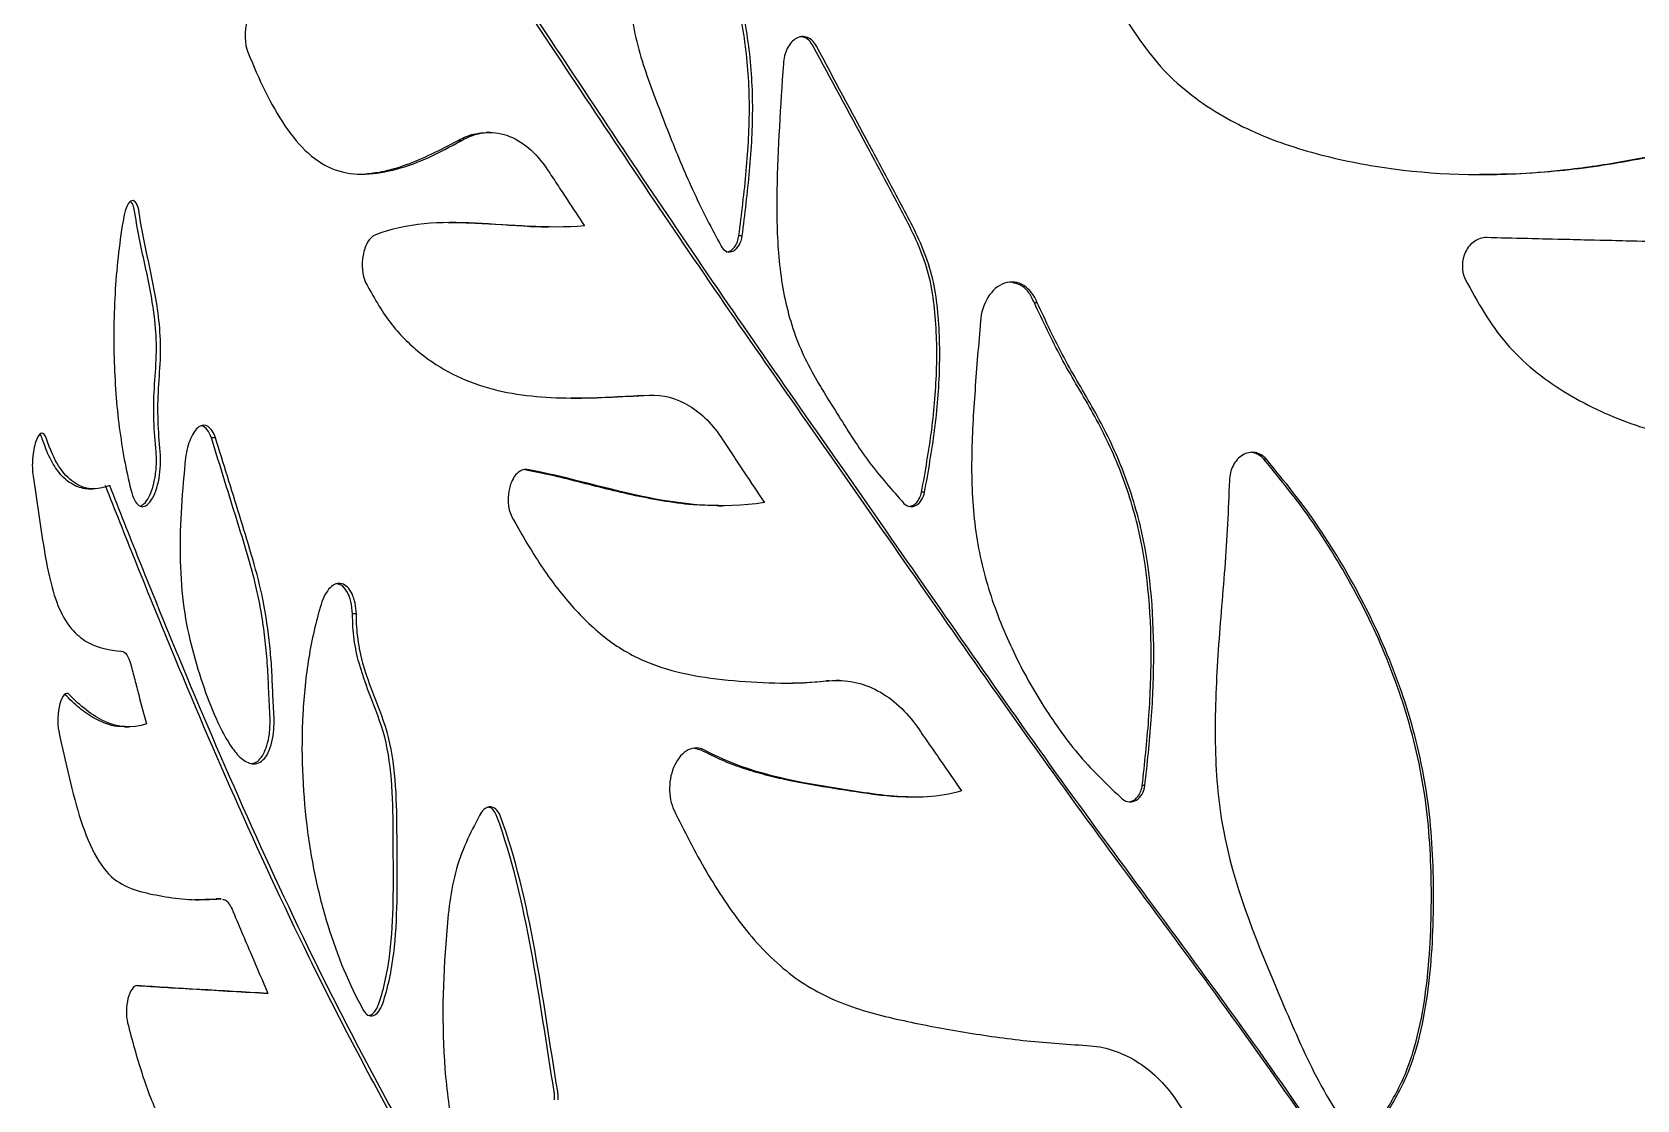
# Model space of a CAD drawing. Header units: millimetres. Extents: x -54 to 586, y 8 to 412.
# Drawn here: x 46.36 to 63.84, y 184.12 to 195.74 of the extents above; entities that cross this region are included whole.
import ezdxf

# ---------------------------------------------------------------- set-up
doc = ezdxf.new("R2010")
doc.units = ezdxf.units.MM
doc.layers.add('OUTLINE', color=7, linetype='Continuous', lineweight=25)

msp = doc.modelspace()

# ---------------------------------------------------------------- linework, layer by layer
at = {"layer": 'OUTLINE'}
for p, q in [((51.03285, 194.56183), (50.99205, 194.56183)), ((51.34706, 194.65128), (51.30636, 194.65128)), ((54.09339, 193.5266), (54.0574, 193.5266)), ((57.30655, 192.79682), (57.27557, 192.79682)), ((48.35713, 191.32843), (48.31248, 191.32843)), ((59.8034, 191.09456), (59.77635, 191.09456)), ((46.97243, 190.77215), (47.02008, 190.77215)), ((56.08037, 190.73523), (56.04763, 190.73523)), ((53.83796, 190.58759), (53.87558, 190.58759)), ((49.89243, 189.41065), (49.85031, 189.41065)), ((55.008, 188.68155), (55.11694, 188.68411)), ((55.04219, 188.68155), (55.008, 188.68155)), ((55.15157, 188.68614), (55.11691, 188.68614)), ((47.36666, 188.18066), (47.41385, 188.18066)), ((53.64541, 187.92818), (53.57628, 187.94682)), ((58.4792, 187.5416), (58.45033, 187.5416)), ((48.12342, 186.30197), (48.36435, 186.30748)), ((48.40846, 186.30748), (48.36435, 186.30748)), ((48.41706, 186.30788), (48.36578, 186.30788)), ((48.40846, 186.30748), (48.41658, 186.30632)), ((48.92769, 185.27932), (48.88445, 185.27932))]:
    msp.add_line(p, q, dxfattribs=at)
for points, knots in [([(77.40436, 183.92261), (77.39173, 183.93722), (77.0865, 184.29014), (76.46408, 184.95822), (75.53981, 185.9262), (74.53124, 186.93006), (73.44411, 187.97278), (72.2837, 189.05735), (71.12039, 190.12926), (69.96166, 191.19391), (68.81695, 192.25975), (67.68603, 193.32525), (66.56094, 194.38023), (65.44381, 195.42399), (64.33481, 196.45301), (63.24742, 197.45124), (62.18342, 198.41944), (61.14614, 199.36061), (60.12346, 200.28545), (59.11156, 201.19886), (58.11243, 202.0997), (57.12898, 202.98555), (56.16719, 203.85146), (55.54852, 204.40848), (55.2393, 204.68689)], [0, 0, 0, 0, 0.001778, 0.04294951, 0.08410389, 0.12521492, 0.17440964, 0.22363326, 0.27286984, 0.32209817, 0.37129722, 0.42050971, 0.4697558, 0.51900867, 0.56824613, 0.61745114, 0.66481605, 0.71220548, 0.75959224, 0.80695424, 0.85520189, 0.90348147, 0.95175734, 1, 1, 1, 1]), ([(79.90253, 180.84738), (79.67586, 181.15516), (79.44807, 181.4618), (78.98004, 182.06385), (78.74198, 182.36117), (78.01616, 183.24236), (77.51675, 183.81549), (76.49329, 184.9384), (75.96911, 185.48806), (74.90207, 186.56905), (74.35845, 187.10063), (72.71653, 188.66981), (71.60524, 189.68343), (69.41032, 191.70997), (68.33174, 192.7321), (66.20077, 194.74369), (65.14308, 195.72955), (63.56972, 197.17582), (63.04708, 197.65351), (62.01457, 198.59463), (61.50411, 199.05843), (59.99145, 200.43009), (59.00806, 201.3185), (57.09824, 203.04227), (56.17166, 203.8775), (55.27794, 204.68356)], [0, 0, 0, 0, 0.03125, 0.03125, 0.0625, 0.0625, 0.125, 0.125, 0.1875, 0.1875, 0.25, 0.25, 0.375, 0.375, 0.5, 0.5, 0.625, 0.625, 0.6875, 0.6875, 0.75, 0.75, 0.875, 0.875, 1, 1, 1, 1]), ([(63.1156, 179.604), (62.93911, 179.84609), (62.76397, 180.08848), (62.42209, 180.57882), (62.25468, 180.82622), (61.75715, 181.57011), (61.43322, 182.06964), (60.78516, 183.0621), (60.46073, 183.55442), (59.7986, 184.51738), (59.45983, 184.98702), (58.78019, 185.9143), (58.43908, 186.37144), (57.7669, 187.28393), (57.43647, 187.74039), (56.46392, 189.11087), (55.83532, 190.02098), (54.59376, 191.79317), (53.98636, 192.65944), (52.82055, 194.3761), (52.26135, 195.22254), (51.44592, 196.44442), (51.17855, 196.84361), (50.65715, 197.62924), (50.40368, 198.0173), (49.90958, 198.77808), (49.66733, 199.1462), (49.29621, 199.63338), (49.17251, 199.78541), (48.92157, 200.05179), (48.79245, 200.15905), (48.66666, 200.26446)], [0, 0, 0, 0, 0.03125, 0.03125, 0.0625, 0.0625, 0.125, 0.125, 0.1875, 0.1875, 0.25, 0.25, 0.3125, 0.3125, 0.375, 0.375, 0.5, 0.5, 0.625, 0.625, 0.75, 0.75, 0.8125, 0.8125, 0.875, 0.875, 0.9375, 0.9375, 0.96875, 0.96875, 1, 1, 1, 1]), ([(63.13702, 179.604), (62.96084, 179.84604), (62.78601, 180.08839), (62.44473, 180.57862), (62.27762, 180.82596), (61.78098, 181.56968), (61.45764, 182.06908), (60.81076, 183.06132), (60.48691, 183.55354), (59.82597, 184.51636), (59.48779, 184.98595), (58.80932, 185.91314), (58.46878, 186.37024), (57.79772, 187.28266), (57.46783, 187.73909), (56.4969, 189.10945), (55.86937, 190.01951), (54.62984, 191.7917), (54.0234, 192.65798), (52.85946, 194.37469), (52.30114, 195.2212), (51.48698, 196.44323), (51.22, 196.84249), (50.69937, 197.62826), (50.44628, 198.01638), (49.95292, 198.77733), (49.71102, 199.14559), (49.34041, 199.63298), (49.21686, 199.7851), (48.96621, 200.05166), (48.83723, 200.15899), (48.71158, 200.26446)], [0, 0, 0, 0, 0.03125, 0.03125, 0.0625, 0.0625, 0.125, 0.125, 0.1875, 0.1875, 0.25, 0.25, 0.3125, 0.3125, 0.375, 0.375, 0.5, 0.5, 0.625, 0.625, 0.75, 0.75, 0.8125, 0.8125, 0.875, 0.875, 0.9375, 0.9375, 0.96875, 0.96875, 1, 1, 1, 1]), ([(54.0574, 193.5266), (54.08689, 193.76231), (54.11636, 193.99803), (54.15939, 194.47141), (54.17277, 194.70886), (54.17064, 195.17654), (54.15443, 195.4075), (54.09114, 195.86349), (54.04746, 196.08889), (53.95798, 196.53599), (53.91154, 196.75857), (53.82266, 197.20548), (53.77888, 197.42922), (53.68711, 197.87392), (53.63861, 198.09448), (53.52975, 198.52775), (53.47008, 198.74085), (53.41092, 198.95399)], [0, 0, 0, 0, 0.125, 0.125, 0.25, 0.25, 0.375, 0.375, 0.5, 0.5, 0.625, 0.625, 0.75, 0.75, 0.875, 0.875, 1, 1, 1, 1]), ([(54.09339, 193.5266), (54.12285, 193.76229), (54.15229, 193.99799), (54.19529, 194.47132), (54.20867, 194.70875), (54.20658, 195.17638), (54.19042, 195.40733), (54.12729, 195.86329), (54.0837, 196.0887), (53.99439, 196.53581), (53.94804, 196.75839), (53.85932, 197.20532), (53.81562, 197.42906), (53.72403, 197.87379), (53.67561, 198.09437), (53.56696, 198.52768), (53.50739, 198.74082), (53.44832, 198.95399)], [0, 0, 0, 0, 0.125, 0.125, 0.25, 0.25, 0.375, 0.375, 0.5, 0.5, 0.625, 0.625, 0.75, 0.75, 0.875, 0.875, 1, 1, 1, 1]), ([(53.10015, 198.84188), (53.06625, 198.59657), (53.03216, 198.35129), (52.96141, 197.86131), (52.92577, 197.61589), (52.87118, 197.124), (52.8514, 196.87806), (52.84137, 196.38617), (52.85418, 196.13731), (52.91156, 195.78391), (52.9365, 195.66823), (52.99695, 195.44444), (53.03239, 195.33678), (53.10783, 195.1249), (53.14781, 195.02068), (53.22751, 194.81181), (53.26773, 194.70756), (53.39094, 194.39686), (53.47672, 194.19271), (53.66188, 193.79634), (53.76231, 193.60522), (53.86379, 193.41451)], [0, 0, 0, 0, 0.125, 0.125, 0.25, 0.25, 0.375, 0.375, 0.5, 0.5, 0.5625, 0.5625, 0.625, 0.625, 0.6875, 0.6875, 0.75, 0.75, 0.875, 0.875, 1, 1, 1, 1]), ([(48.84769, 196.03979), (48.81951, 196.04976), (48.78933, 196.03711), (48.73618, 195.97389), (48.71422, 195.9249), (48.6706, 195.75367), (48.67368, 195.61311), (48.70861, 195.5242)], [0, 0, 0, 0, 0.25, 0.25, 0.5, 0.5, 1, 1, 1, 1]), ([(58.27484, 195.87902), (58.35389, 195.76024), (58.43328, 195.64152), (58.60335, 195.41846), (58.69516, 195.31565), (58.99429, 195.03722), (59.22241, 194.88424), (59.69433, 194.636), (59.94225, 194.54091), (60.45553, 194.3873), (60.72051, 194.32869), (61.52044, 194.19815), (62.06729, 194.17446), (62.90761, 194.22481), (63.1917, 194.25491), (63.7594, 194.34058), (64.04323, 194.40012), (64.32877, 194.46083)], [0, 0, 0, 0, 0.0625, 0.0625, 0.125, 0.125, 0.25, 0.25, 0.375, 0.375, 0.5, 0.5, 0.75, 0.75, 0.875, 0.875, 1, 1, 1, 1]), ([(54.90277, 195.59134), (54.87836, 195.63679), (54.8442, 195.67053), (54.76564, 195.70172), (54.72178, 195.69803), (54.64335, 195.65394), (54.60876, 195.61378), (54.5602, 195.516), (54.54557, 195.45824), (54.54191, 195.39977)], [0, 0, 0, 0, 0.25, 0.25, 0.5, 0.5, 0.75, 0.75, 1, 1, 1, 1]), ([(54.86788, 195.59134), (54.85265, 195.61415), (54.82217, 195.65982), (54.76747, 195.69378), (54.73193, 195.69239), (54.71949, 195.69191)], [0, 0, 0, 0, 0.39350132, 0.78780103, 1, 1, 1, 1]), ([(56.04763, 190.73523), (56.08749, 190.96044), (56.12734, 191.18566), (56.18683, 191.63779), (56.20532, 191.86481), (56.216, 192.32107), (56.21056, 192.55284), (56.17009, 192.88807), (56.15098, 192.99785), (56.09595, 193.21151), (56.05884, 193.31514), (55.93412, 193.60861), (55.83398, 193.78818), (55.64118, 194.15285), (55.54449, 194.33434), (55.2532, 194.87551), (55.05873, 195.23305), (54.86788, 195.59134)], [0, 0, 0, 0, 0.125, 0.125, 0.25, 0.25, 0.375, 0.375, 0.4375, 0.4375, 0.5, 0.5, 0.625, 0.625, 0.75, 0.75, 1, 1, 1, 1]), ([(56.08037, 190.73523), (56.12017, 190.96039), (56.15996, 191.18554), (56.21939, 191.63756), (56.23787, 191.86452), (56.24859, 192.32065), (56.24319, 192.55233), (56.20287, 192.88749), (56.18382, 192.99726), (56.12896, 193.21092), (56.09195, 193.31457), (55.96749, 193.60811), (55.86749, 193.78773), (55.67496, 194.15249), (55.57842, 194.33402), (55.28755, 194.87532), (55.09335, 195.23295), (54.90277, 195.59134)], [0, 0, 0, 0, 0.125, 0.125, 0.25, 0.25, 0.375, 0.375, 0.4375, 0.4375, 0.5, 0.5, 0.625, 0.625, 0.75, 0.75, 1, 1, 1, 1]), ([(48.70861, 195.5242), (48.76949, 195.3802), (48.83132, 195.23627), (48.9642, 194.96499), (49.03561, 194.83842), (49.19194, 194.60991), (49.27726, 194.50709), (49.45916, 194.34276), (49.55667, 194.28178), (49.87229, 194.17166), (50.09876, 194.19179), (50.44553, 194.28416), (50.5619, 194.32633), (50.79593, 194.43351), (50.91364, 194.49766), (51.03285, 194.56184)], [0, 0, 0, 0, 0.125, 0.125, 0.25, 0.25, 0.375, 0.375, 0.5, 0.5, 0.75, 0.75, 0.875, 0.875, 1, 1, 1, 1]), ([(54.54191, 195.39977), (54.51169, 194.94026), (54.47903, 194.48058), (54.46761, 193.79366), (54.47063, 193.56516), (54.49766, 193.22395), (54.5108, 193.10956), (54.54737, 192.88674), (54.57086, 192.77869), (54.62794, 192.56906), (54.66145, 192.46741), (54.73897, 192.27073), (54.78369, 192.17541), (54.9286, 191.90233), (55.03779, 191.73557), (55.25103, 191.3932), (55.35836, 191.22194), (55.59586, 190.90589), (55.72507, 190.75977), (55.8554, 190.61361)], [0, 0, 0, 0, 0.25, 0.25, 0.375, 0.375, 0.4375, 0.4375, 0.5, 0.5, 0.5625, 0.5625, 0.625, 0.625, 0.75, 0.75, 0.875, 0.875, 1, 1, 1, 1]), ([(49.98927, 194.20142), (50.04841, 194.20778), (50.19598, 194.22365), (50.43816, 194.29683), (50.713, 194.41471), (50.89904, 194.5128), (50.99205, 194.56183)], [0, 0, 0, 0, 0.182026033, 0.454247137, 0.727163649, 1, 1, 1, 1]), ([(50.99205, 194.56183), (51.04376, 194.58783), (51.14667, 194.63959), (51.25331, 194.64725), (51.30637, 194.65106)], [0, 0, 0, 0, 0.50242306, 1, 1, 1, 1]), ([(51.03285, 194.56184), (51.11362, 194.60874), (51.1959, 194.63723), (51.36365, 194.65732), (51.4486, 194.64818), (51.61169, 194.59311), (51.69196, 194.54632), (51.83972, 194.42117), (51.90848, 194.34233), (51.97056, 194.24931)], [0, 0, 0, 0, 0.25, 0.25, 0.5, 0.5, 0.75, 0.75, 1, 1, 1, 1]), ([(62.12299, 194.19875), (62.2478, 194.19886), (62.54959, 194.19911), (63.06636, 194.24117), (63.67, 194.3286), (64.09566, 194.41675), (64.30854, 194.46083)], [0, 0, 0, 0, 0.17373592, 0.42005973, 0.70995886, 1, 1, 1, 1]), ([(51.97056, 194.24931), (52.00646, 194.19531), (52.0424, 194.14111), (52.07836, 194.08671), (52.11433, 194.03232), (52.15032, 193.97773), (52.18635, 193.92296), (52.24936, 193.82719), (52.31247, 193.73086), (52.37569, 193.63403)], [0, 0, 0, 0, 0.000247994311, 0.000247994311, 0.000247994311, 0.000495988405, 0.000495988405, 0.000495988405, 0.000929666554, 0.000929666554, 0.000929666554, 0.000929666554]), ([(47.52565, 193.77797), (47.51988, 193.82001), (47.50935, 193.85563), (47.48114, 193.90277), (47.46319, 193.91375), (47.42704, 193.90434), (47.40862, 193.88402), (47.37819, 193.82222), (47.36602, 193.78143), (47.35793, 193.73642)], [0, 0, 0, 0, 0.25, 0.25, 0.5, 0.5, 0.75, 0.75, 1, 1, 1, 1]), ([(47.4795, 193.77797), (47.47502, 193.80147), (47.46607, 193.84854), (47.44643, 193.89038), (47.43196, 193.8976), (47.42783, 193.89965)], [0, 0, 0, 0, 0.41630391, 0.83357671, 1, 1, 1, 1]), ([(47.35793, 193.73642), (47.3126, 193.477), (47.28261, 193.21294), (47.25719, 192.81081), (47.25198, 192.6752), (47.24817, 192.4091), (47.24949, 192.27779), (47.26236, 191.88855), (47.28323, 191.63389), (47.34707, 191.1587), (47.38999, 190.93523), (47.44571, 190.72694)], [0, 0, 0, 0, 0.25, 0.25, 0.375, 0.375, 0.5, 0.5, 0.75, 0.75, 1, 1, 1, 1]), ([(47.70939, 191.17559), (47.69877, 191.28636), (47.69045, 191.39866), (47.68271, 191.62938), (47.684, 191.74704), (47.69797, 191.98387), (47.70902, 192.10268), (47.7155, 192.33812), (47.71027, 192.45409), (47.67847, 192.78589), (47.63721, 192.98607), (47.55315, 193.37611), (47.50822, 193.56544), (47.4795, 193.77797)], [0, 0, 0, 0, 0.125, 0.125, 0.25, 0.25, 0.375, 0.375, 0.5, 0.5, 0.75, 0.75, 1, 1, 1, 1]), ([(47.75495, 191.17559), (47.74435, 191.28635), (47.73606, 191.39864), (47.72835, 191.62932), (47.72965, 191.74695), (47.74361, 191.98373), (47.75465, 192.10251), (47.76116, 192.3379), (47.75596, 192.45384), (47.72426, 192.78567), (47.68308, 192.98589), (47.59917, 193.37604), (47.55431, 193.56543), (47.52565, 193.77797)], [0, 0, 0, 0, 0.125, 0.125, 0.25, 0.25, 0.375, 0.375, 0.5, 0.5, 0.75, 0.75, 1, 1, 1, 1]), ([(52.37569, 193.63403), (51.96265, 193.60125), (51.56861, 193.64586), (50.80857, 193.68099), (50.44393, 193.67228), (50.09277, 193.53358)], [0, 0, 0, 0, 0.5, 0.5, 1, 1, 1, 1]), ([(52.02223, 193.62276), (52.02186, 193.62275), (51.916, 193.61838), (51.60897, 193.63617), (51.23194, 193.6649), (50.96479, 193.66805), (50.89082, 193.66892)], [0, 0, 0, 0, 0.00091347, 0.26669962, 0.79695512, 1, 1, 1, 1]), ([(50.09277, 193.53358), (50.0635, 193.52156), (50.03609, 193.49401), (49.99149, 193.41754), (49.97439, 193.36842), (49.94493, 193.21278), (49.95461, 193.09611), (49.9914, 193.01944)], [0, 0, 0, 0, 0.25, 0.25, 0.5, 0.5, 1, 1, 1, 1]), ([(53.86379, 193.41451), (53.87922, 193.38713), (53.90008, 193.36698), (53.94741, 193.34792), (53.974, 193.34951), (54.02234, 193.37425), (54.04446, 193.39744), (54.07733, 193.45561), (54.08838, 193.49035), (54.09339, 193.5266)], [0, 0, 0, 0, 0.25, 0.25, 0.5, 0.5, 0.75, 0.75, 1, 1, 1, 1]), ([(53.91964, 193.35381), (53.92738, 193.3534), (53.94882, 193.35227), (53.98359, 193.37293), (54.01849, 193.41139), (54.04526, 193.46471), (54.05335, 193.50597), (54.0574, 193.5266)], [0, 0, 0, 0, 0.11989813, 0.33202142, 0.54844041, 0.77422061, 1, 1, 1, 1]), ([(62.19938, 193.50715), (62.15314, 193.50788), (62.10727, 193.49328), (62.02802, 193.43891), (61.99473, 193.3989), (61.92724, 193.26165), (61.92496, 193.14641), (61.96594, 193.05467)], [0, 0, 0, 0, 0.25, 0.25, 0.5, 0.5, 1, 1, 1, 1]), ([(65.89697, 193.41908), (65.5803, 193.4264), (64.94666, 193.44105), (64.01074, 193.46304), (63.09162, 193.48492), (62.49272, 193.49946), (62.19654, 193.50665)], [0, 0, 0, 0, 0.25080535, 0.5018575, 0.75365561, 1, 1, 1, 1]), ([(49.9914, 193.01944), (50.076, 192.86598), (50.16194, 192.7131), (50.35694, 192.45696), (50.46474, 192.35043), (50.69468, 192.16279), (50.81652, 192.08453), (51.06737, 191.95759), (51.19721, 191.90814), (51.59904, 191.79445), (51.88438, 191.76562), (52.46917, 191.75671), (52.77028, 191.77479), (53.07893, 191.7922)], [0, 0, 0, 0, 0.125, 0.125, 0.25, 0.25, 0.375, 0.375, 0.5, 0.5, 0.75, 0.75, 1, 1, 1, 1]), ([(57.30655, 192.79682), (57.27555, 192.87923), (57.22457, 192.94653), (57.09621, 193.02512), (57.02077, 193.03402), (56.87913, 192.98566), (56.81538, 192.92993), (56.72282, 192.78084), (56.69545, 192.69021), (56.68824, 192.59709)], [0, 0, 0, 0, 0.25, 0.25, 0.5, 0.5, 0.75, 0.75, 1, 1, 1, 1]), ([(57.27557, 192.79682), (57.25583, 192.8378), (57.2163, 192.91985), (57.12848, 192.99745), (57.06337, 193.01052), (57.03609, 193.016)], [0, 0, 0, 0, 0.36707954, 0.73487364, 1, 1, 1, 1]), ([(61.96594, 193.05467), (62.10191, 192.80838), (62.2387, 192.56238), (62.50638, 192.25049), (62.60646, 192.15487), (62.81783, 191.98114), (62.92847, 191.90346), (63.27158, 191.69034), (63.51801, 191.57579), (64.02693, 191.39283), (64.28728, 191.32335), (64.81623, 191.20976), (65.08484, 191.16572), (65.63011, 191.10139), (65.90746, 191.08117), (66.46353, 191.06323), (66.7429, 191.06463), (67.30428, 191.08769), (67.58631, 191.11249), (67.86964, 191.13825)], [0, 0, 0, 0, 0.125, 0.125, 0.1875, 0.1875, 0.25, 0.25, 0.375, 0.375, 0.5, 0.5, 0.625, 0.625, 0.75, 0.75, 0.875, 0.875, 1, 1, 1, 1]), ([(58.45033, 187.5416), (58.47665, 187.77967), (58.50286, 188.01774), (58.53766, 188.49536), (58.547, 188.73444), (58.54651, 189.45023), (58.5071, 189.92824), (58.34255, 190.60476), (58.2711, 190.82399), (58.10061, 191.24195), (58.00089, 191.44153), (57.78553, 191.82371), (57.67134, 192.00864), (57.46441, 192.39594), (57.36975, 192.59639), (57.27557, 192.79682)], [0, 0, 0, 0, 0.125, 0.125, 0.25, 0.25, 0.5, 0.5, 0.625, 0.625, 0.75, 0.75, 0.875, 0.875, 1, 1, 1, 1]), ([(58.4792, 187.5416), (58.50549, 187.77961), (58.53166, 188.01764), (58.56644, 188.49514), (58.57578, 188.73417), (58.57536, 189.44979), (58.53609, 189.9277), (58.37193, 190.60421), (58.30063, 190.82345), (58.13045, 191.24149), (58.03089, 191.44113), (57.81583, 191.82345), (57.70178, 192.00844), (57.49512, 192.39585), (57.4006, 192.59635), (57.30655, 192.79682)], [0, 0, 0, 0, 0.125, 0.125, 0.25, 0.25, 0.5, 0.5, 0.625, 0.625, 0.75, 0.75, 0.875, 0.875, 1, 1, 1, 1]), ([(56.68824, 192.59709), (56.66783, 192.34729), (56.64734, 192.09748), (56.61102, 191.59795), (56.59591, 191.34825), (56.58972, 190.84932), (56.59975, 190.59813), (56.66417, 190.10533), (56.71766, 189.87035), (56.86215, 189.42008), (56.9507, 189.20254), (57.15108, 188.7831), (57.26227, 188.58498), (57.50359, 188.20787), (57.63243, 188.02748), (57.91694, 187.69368), (58.07574, 187.54332), (58.23568, 187.39417)], [0, 0, 0, 0, 0.125, 0.125, 0.25, 0.25, 0.375, 0.375, 0.5, 0.5, 0.625, 0.625, 0.75, 0.75, 0.875, 0.875, 1, 1, 1, 1]), ([(52.22414, 191.76274), (52.26433, 191.76213), (52.41674, 191.75984), (52.68872, 191.7729), (52.92391, 191.78577), (53.0415, 191.7922)], [0, 0, 0, 0, 0.15183614, 0.57590382, 1, 1, 1, 1]), ([(53.07893, 191.7922), (53.22929, 191.80032), (53.37887, 191.75932), (53.65153, 191.59404), (53.77681, 191.4686), (53.88047, 191.31073)], [0, 0, 0, 0, 0.5, 0.5, 1, 1, 1, 1]), ([(48.35713, 191.32843), (48.33687, 191.38594), (48.30911, 191.42866), (48.24553, 191.47104), (48.20935, 191.4699), (48.14179, 191.42285), (48.1102, 191.37753), (48.05963, 191.25891), (48.04099, 191.18742), (48.03008, 191.11128)], [0, 0, 0, 0, 0.25, 0.25, 0.5, 0.5, 0.75, 0.75, 1, 1, 1, 1]), ([(48.31248, 191.32843), (48.29858, 191.36126), (48.27155, 191.42509), (48.23231, 191.44756), (48.21326, 191.45847)], [0, 0, 0, 0, 0.51426827, 1, 1, 1, 1]), ([(46.51677, 191.3163), (46.50251, 191.35962), (46.48219, 191.38263), (46.43887, 191.37186), (46.41657, 191.33834), (46.38223, 191.2377), (46.36982, 191.17062), (46.35927, 191.03563), (46.36108, 190.96716), (46.36982, 190.91143)], [0, 0, 0, 0, 0.25, 0.25, 0.5, 0.5, 0.75, 0.75, 1, 1, 1, 1]), ([(46.46929, 191.3163), (46.46251, 191.33576), (46.45454, 191.3586), (46.44358, 191.36402), (46.44196, 191.36482)], [0, 0, 0, 0, 0.85200707, 1, 1, 1, 1]), ([(46.97341, 190.774), (46.96764, 190.77358), (46.93404, 190.77111), (46.8755, 190.78641), (46.79744, 190.81863), (46.72283, 190.87242), (46.63935, 190.9604), (46.55026, 191.0966), (46.49651, 191.24245), (46.46929, 191.3163)], [0, 0, 0, 0, 0.0276461, 0.16094308, 0.29423022, 0.43155483, 0.56886256, 0.78169094, 1, 1, 1, 1]), ([(47.20464, 190.80958), (47.06383, 190.74974), (46.9296, 190.76073), (46.75344, 190.88427), (46.69779, 190.94449), (46.59846, 191.10225), (46.55464, 191.19918), (46.51677, 191.3163)], [0, 0, 0, 0, 0.5, 0.5, 0.75, 0.75, 1, 1, 1, 1]), ([(48.03008, 191.11128), (48.01365, 190.9336), (47.99722, 190.75592), (47.97465, 190.39942), (47.9689, 190.22236), (47.9736, 189.87563), (47.98453, 189.70453), (48.02528, 189.37456), (48.05497, 189.22123), (48.12775, 188.9304), (48.16987, 188.79115), (48.26001, 188.5219), (48.30892, 188.39252), (48.41696, 188.15227), (48.4761, 188.04026), (48.57574, 187.90006), (48.61153, 187.85812), (48.68929, 187.79769), (48.73157, 187.77919), (48.81885, 187.779), (48.86635, 187.79996), (48.94176, 187.91152), (48.97035, 187.99427), (48.99764, 188.17014), (48.99643, 188.26052), (48.98637, 188.43493), (48.98195, 188.52238), (48.97473, 188.69793), (48.97095, 188.78565), (48.95904, 188.95778), (48.951, 189.04229), (48.92226, 189.29231), (48.89697, 189.45435), (48.83103, 189.76641), (48.78978, 189.91525), (48.70422, 190.20332), (48.66022, 190.34488), (48.52977, 190.76955), (48.44247, 191.04915), (48.35713, 191.32843)], [0, 0, 0, 0, 0.0625, 0.0625, 0.125, 0.125, 0.1875, 0.1875, 0.25, 0.25, 0.3125, 0.3125, 0.375, 0.375, 0.4375, 0.4375, 0.46875, 0.46875, 0.5, 0.5, 0.53125, 0.53125, 0.5625, 0.5625, 0.59375, 0.59375, 0.625, 0.625, 0.65625, 0.65625, 0.6875, 0.6875, 0.75, 0.75, 0.8125, 0.8125, 0.875, 0.875, 1, 1, 1, 1]), ([(48.74936, 187.78244), (48.75582, 187.78262), (48.78185, 187.78335), (48.8287, 187.81088), (48.88038, 187.88078), (48.9206, 187.98115), (48.94417, 188.08756), (48.95151, 188.19205), (48.95142, 188.31763), (48.93953, 188.4747), (48.93219, 188.69774), (48.91714, 188.947), (48.88838, 189.22114), (48.84675, 189.4887), (48.7787, 189.80537), (48.67713, 190.15457), (48.51238, 190.67791), (48.39248, 191.06808), (48.31248, 191.32843)], [0, 0, 0, 0, 0.00927307, 0.0373524, 0.06564744, 0.09142959, 0.12218041, 0.14321792, 0.16480645, 0.21130126, 0.25776921, 0.32492228, 0.39205019, 0.46129263, 0.53051365, 0.64762387, 0.76487473, 1, 1, 1, 1]), ([(53.88047, 191.31073), (53.91901, 191.25182), (53.95765, 191.19289), (53.99641, 191.13393), (54.03516, 191.07498), (54.07403, 191.016), (54.113, 190.95699), (54.18646, 190.84576), (54.26032, 190.73444), (54.33454, 190.62304)], [0, 0, 0, 0, 0.00025198207, 0.00025198207, 0.00025198207, 0.000503964137, 0.000503964137, 0.000503964137, 0.00097902234, 0.00097902234, 0.00097902234, 0.00097902234]), ([(47.44571, 190.72694), (47.46633, 190.65023), (47.49899, 190.59748), (47.57656, 190.56775), (47.6201, 190.59241), (47.69395, 190.70377), (47.72434, 190.78992), (47.75895, 190.9785), (47.76363, 191.08213), (47.75495, 191.17559)], [0, 0, 0, 0, 0.25, 0.25, 0.5, 0.5, 0.75, 0.75, 1, 1, 1, 1]), ([(47.54253, 190.58485), (47.55972, 190.59525), (47.59531, 190.61678), (47.64438, 190.70077), (47.68479, 190.81676), (47.71038, 190.95901), (47.71607, 191.08384), (47.71097, 191.15384), (47.70939, 191.17559)], [0, 0, 0, 0, 0.16299485, 0.33738755, 0.51909739, 0.71102989, 0.91021657, 1, 1, 1, 1]), ([(59.8034, 191.09456), (59.76989, 191.13294), (59.72709, 191.15853), (59.63478, 191.17501), (59.58564, 191.16511), (59.50077, 191.1139), (59.46441, 191.07242), (59.41524, 190.97521), (59.40169, 190.9195), (59.40014, 190.86315)], [0, 0, 0, 0, 0.25, 0.25, 0.5, 0.5, 0.75, 0.75, 1, 1, 1, 1]), ([(59.77635, 191.09456), (59.75577, 191.11455), (59.71682, 191.15238), (59.66669, 191.16213), (59.64305, 191.16672)], [0, 0, 0, 0, 0.52857935, 1, 1, 1, 1]), ([(60.94143, 183.75038), (61.03254, 183.88835), (61.12382, 184.02631), (61.28323, 184.31756), (61.34894, 184.47298), (61.44958, 184.80153), (61.48524, 184.96801), (61.54086, 185.3033), (61.56027, 185.47221), (61.60045, 185.98163), (61.60516, 186.32415), (61.58299, 186.99867), (61.55138, 187.33217), (61.42854, 187.98814), (61.33842, 188.31403), (61.11672, 188.93705), (60.98574, 189.23532), (60.69021, 189.80897), (60.52604, 190.08634), (60.17004, 190.6122), (59.9732, 190.85427), (59.77635, 191.09456)], [0, 0, 0, 0, 0.0625, 0.0625, 0.125, 0.125, 0.1875, 0.1875, 0.25, 0.25, 0.375, 0.375, 0.5, 0.5, 0.625, 0.625, 0.75, 0.75, 0.875, 0.875, 1, 1, 1, 1]), ([(60.96631, 183.75038), (61.05731, 183.88838), (61.14849, 184.02639), (61.30768, 184.31768), (61.37329, 184.47309), (61.47376, 184.80161), (61.50937, 184.96805), (61.5649, 185.30327), (61.58429, 185.47213), (61.62443, 185.9814), (61.62917, 186.32384), (61.60709, 186.99822), (61.57558, 187.33165), (61.45305, 187.98749), (61.36315, 188.31333), (61.14187, 188.93639), (61.01112, 189.23471), (60.71609, 189.80844), (60.55218, 190.08586), (60.19665, 190.61195), (60.00003, 190.85415), (59.8034, 191.09456)], [0, 0, 0, 0, 0.0625, 0.0625, 0.125, 0.125, 0.1875, 0.1875, 0.25, 0.25, 0.375, 0.375, 0.5, 0.5, 0.625, 0.625, 0.75, 0.75, 0.875, 0.875, 1, 1, 1, 1]), ([(46.36982, 190.91143), (46.41163, 190.65214), (46.44604, 190.37565), (46.51189, 189.98405), (46.53661, 189.85673), (46.59518, 189.62508), (46.62947, 189.52199), (46.71173, 189.34926), (46.75874, 189.28041), (46.859, 189.17144), (46.91309, 189.13028), (47.08205, 189.03737), (47.20296, 189.01452), (47.32976, 189.00577)], [0, 0, 0, 0, 0.25, 0.25, 0.375, 0.375, 0.5, 0.5, 0.625, 0.625, 0.75, 0.75, 1, 1, 1, 1]), ([(51.75057, 190.98104), (51.71346, 190.98744), (51.67526, 190.97268), (51.6086, 190.90797), (51.58186, 190.85989), (51.53025, 190.69258), (51.53772, 190.55602), (51.58437, 190.46789)], [0, 0, 0, 0, 0.25, 0.25, 0.5, 0.5, 1, 1, 1, 1]), ([(53.83951, 190.5916), (53.75888, 190.59179), (53.56265, 190.59226), (53.25993, 190.63315), (52.82672, 190.71463), (52.41164, 190.82307), (52.01329, 190.92244), (51.8193, 190.95999), (51.72454, 190.97833)], [0, 0, 0, 0, 0.10644741, 0.25908653, 0.4121291, 0.7092757, 0.85798269, 1, 1, 1, 1]), ([(54.33454, 190.62304), (53.86726, 190.54852), (53.41697, 190.60223), (52.56013, 190.78453), (52.15186, 190.91134), (51.75057, 190.98104)], [0, 0, 0, 0, 0.5, 0.5, 1, 1, 1, 1]), ([(54.46408, 176.62031), (54.3561, 176.76182), (54.24898, 176.90333), (54.04127, 177.19212), (53.94119, 177.34003), (53.64984, 177.79177), (53.46584, 178.1017), (52.93377, 179.0462), (52.6054, 179.69573), (52.11165, 180.64851), (51.9465, 180.9619), (51.61237, 181.57576), (51.44385, 181.87682), (50.93976, 182.76895), (50.60583, 183.34776), (49.96768, 184.50348), (49.66453, 185.08349), (49.0923, 186.25314), (48.82091, 186.83953), (48.30486, 188.00339), (48.05984, 188.58056), (47.70928, 189.43058), (47.59521, 189.71116), (47.37274, 190.26604), (47.26354, 190.53838), (47.15828, 190.80958)], [0, 0, 0, 0, 0.03125, 0.03125, 0.0625, 0.0625, 0.125, 0.125, 0.25, 0.25, 0.3125, 0.3125, 0.375, 0.375, 0.5, 0.5, 0.625, 0.625, 0.75, 0.75, 0.875, 0.875, 0.9375, 0.9375, 1, 1, 1, 1]), ([(54.49827, 176.62031), (54.39044, 176.76183), (54.28349, 176.90335), (54.07611, 177.19214), (53.97619, 177.34005), (53.68532, 177.79178), (53.50163, 178.10167), (52.97047, 179.04607), (52.64269, 179.69549), (52.14982, 180.64816), (51.98496, 180.96152), (51.65141, 181.57536), (51.48317, 181.87641), (50.97992, 182.76854), (50.64652, 183.34738), (50.00939, 184.50314), (49.70673, 185.08316), (49.13544, 186.25284), (48.86451, 186.83923), (48.34932, 188.00314), (48.10472, 188.58033), (47.75474, 189.43042), (47.64086, 189.71103), (47.41876, 190.26596), (47.30973, 190.53834), (47.20464, 190.80958)], [0, 0, 0, 0, 0.03125, 0.03125, 0.0625, 0.0625, 0.125, 0.125, 0.25, 0.25, 0.3125, 0.3125, 0.375, 0.375, 0.5, 0.5, 0.625, 0.625, 0.75, 0.75, 0.875, 0.875, 0.9375, 0.9375, 1, 1, 1, 1]), ([(55.8554, 190.61361), (55.89227, 190.5766), (55.94423, 190.56861), (56.03374, 190.61886), (56.06722, 190.67374), (56.08037, 190.73523)], [0, 0, 0, 0, 0.5, 0.5, 1, 1, 1, 1]), ([(55.92003, 190.58245), (55.93141, 190.58488), (55.95805, 190.59057), (55.99552, 190.6225), (56.02957, 190.6716), (56.04143, 190.71338), (56.04763, 190.73523)], [0, 0, 0, 0, 0.19100973, 0.44715389, 0.7108563, 1, 1, 1, 1]), ([(59.40014, 190.86315), (59.38775, 190.54578), (59.37316, 190.22845), (59.32357, 189.5942), (59.29495, 189.27715), (59.25411, 188.64273), (59.24055, 188.32538), (59.25052, 187.68995), (59.27645, 187.37592), (59.43994, 186.46947), (59.67118, 185.90675), (60.02314, 185.07179), (60.14055, 184.79312), (60.33641, 184.38803), (60.407, 184.25652), (60.55906, 184.00065), (60.63967, 183.87568), (60.72054, 183.7507)], [0, 0, 0, 0, 0.125, 0.125, 0.25, 0.25, 0.375, 0.375, 0.5, 0.5, 0.75, 0.75, 0.875, 0.875, 0.9375, 0.9375, 1, 1, 1, 1]), ([(51.58437, 190.46789), (51.68037, 190.29712), (51.77756, 190.12663), (51.98632, 189.80911), (52.09735, 189.66098), (52.33434, 189.38778), (52.4605, 189.26314), (52.66627, 189.10217), (52.73826, 189.05284), (52.88467, 188.96615), (52.95932, 188.92847), (53.33948, 188.76647), (53.66477, 188.71463), (54.17085, 188.67002), (54.34207, 188.65859), (54.68873, 188.65657), (54.86452, 188.66891), (55.04219, 188.68154)], [0, 0, 0, 0, 0.125, 0.125, 0.25, 0.25, 0.375, 0.375, 0.4375, 0.4375, 0.5, 0.5, 0.75, 0.75, 0.875, 0.875, 1, 1, 1, 1]), ([(49.89243, 189.41065), (49.88836, 189.49244), (49.87169, 189.56866), (49.81587, 189.68617), (49.77658, 189.72695), (49.69098, 189.7514), (49.64417, 189.73503), (49.56381, 189.65398), (49.52983, 189.58965), (49.50661, 189.51449)], [0, 0, 0, 0, 0.25, 0.25, 0.5, 0.5, 0.75, 0.75, 1, 1, 1, 1]), ([(49.85031, 189.41065), (49.84567, 189.45713), (49.83637, 189.55023), (49.79045, 189.65883), (49.73642, 189.72597), (49.69692, 189.73353), (49.68182, 189.73642)], [0, 0, 0, 0, 0.28075378, 0.56229602, 0.83258433, 1, 1, 1, 1]), ([(49.50661, 189.51449), (49.4496, 189.32697), (49.4057, 189.13274), (49.34052, 188.7324), (49.31931, 188.52441), (49.29727, 188.1153), (49.29609, 187.91235), (49.31078, 187.50921), (49.32681, 187.30851), (49.37375, 186.9221), (49.40466, 186.73467), (49.48109, 186.37073), (49.52689, 186.19335), (49.68404, 185.68314), (49.81349, 185.37569), (49.96696, 185.09665)], [0, 0, 0, 0, 0.125, 0.125, 0.25, 0.25, 0.375, 0.375, 0.5, 0.5, 0.625, 0.625, 0.75, 0.75, 1, 1, 1, 1]), ([(50.13709, 185.16931), (50.19483, 185.34172), (50.23299, 185.52621), (50.27991, 185.90552), (50.28894, 186.09348), (50.29622, 186.46812), (50.29424, 186.65479), (50.29229, 187.02834), (50.29228, 187.21523), (50.27694, 187.58718), (50.26146, 187.77072), (50.19488, 188.11324), (50.13932, 188.26936), (50.0245, 188.56737), (49.96517, 188.7136), (49.89839, 188.95652), (49.87979, 189.04262), (49.85516, 189.22226), (49.8494, 189.31497), (49.85031, 189.41065)], [0, 0, 0, 0, 0.125, 0.125, 0.25, 0.25, 0.375, 0.375, 0.5, 0.5, 0.625, 0.625, 0.75, 0.75, 0.875, 0.875, 0.9375, 0.9375, 1, 1, 1, 1]), ([(50.17842, 185.16931), (50.23601, 185.3415), (50.27409, 185.52569), (50.32099, 185.90442), (50.33005, 186.09208), (50.33741, 186.46614), (50.33546, 186.65249), (50.33355, 187.02544), (50.33357, 187.21203), (50.31851, 187.58339), (50.30322, 187.76693), (50.23748, 188.10918), (50.18233, 188.26548), (50.06752, 188.56432), (50.00805, 188.71054), (49.94068, 188.95522), (49.92191, 189.04226), (49.89733, 189.22155), (49.89151, 189.31441), (49.89243, 189.41065)], [0, 0, 0, 0, 0.125, 0.125, 0.25, 0.25, 0.375, 0.375, 0.5, 0.5, 0.625, 0.625, 0.75, 0.75, 0.875, 0.875, 0.9375, 0.9375, 1, 1, 1, 1]), ([(47.43392, 188.86157), (47.44815, 188.80641), (47.46247, 188.75125), (47.47687, 188.69609), (47.49127, 188.64093), (47.50575, 188.58578), (47.52032, 188.53063), (47.54835, 188.42451), (47.57669, 188.31841), (47.60535, 188.21231)], [0, 0, 0, 0, 0.000211055802, 0.000211055802, 0.000211055802, 0.000422111604, 0.000422111604, 0.000422111604, 0.000828235933, 0.000828235933, 0.000828235933, 0.000828235933]), ([(54.50066, 188.65883), (54.51029, 188.6584), (54.67559, 188.65114), (54.84678, 188.6668), (55.008, 188.68155)], [0, 0, 0, 0, 0.058253742, 1, 1, 1, 1]), ([(55.04219, 188.68154), (55.2223, 188.7004), (55.40305, 188.66222), (55.65011, 188.53043), (55.72989, 188.47326), (55.87635, 188.33838), (55.94359, 188.2607), (56.00468, 188.17277)], [0, 0, 0, 0, 0.5, 0.5, 0.75, 0.75, 1, 1, 1, 1]), ([(46.76387, 188.53313), (46.74696, 188.55003), (46.72748, 188.54909), (46.69022, 188.51141), (46.67345, 188.47571), (46.63626, 188.3401), (46.6314, 188.21763), (46.64906, 188.13413)], [0, 0, 0, 0, 0.25, 0.25, 0.5, 0.5, 1, 1, 1, 1]), ([(47.36805, 188.18436), (47.34188, 188.18394), (47.27143, 188.18281), (47.16216, 188.21316), (47.02198, 188.27681), (46.87162, 188.38185), (46.76865, 188.48261), (46.71704, 188.53312)], [0, 0, 0, 0, 0.10674732, 0.28733895, 0.46905576, 0.73385864, 1, 1, 1, 1]), ([(47.60535, 188.21231), (47.44498, 188.15926), (47.29256, 188.17616), (47.01182, 188.30243), (46.88352, 188.40974), (46.76387, 188.53313)], [0, 0, 0, 0, 0.5, 0.5, 1, 1, 1, 1]), ([(46.64906, 188.13413), (46.68521, 187.96586), (46.72219, 187.79775), (46.8013, 187.46971), (46.84334, 187.30964), (46.93965, 187.0126), (46.99441, 186.87677), (47.12577, 186.64638), (47.19898, 186.56159), (47.36026, 186.44845), (47.44787, 186.41524), (47.62717, 186.36446), (47.71944, 186.34765), (47.90801, 186.31618), (48.00447, 186.30349), (48.20284, 186.29696), (48.30468, 186.30225), (48.40846, 186.30749)], [0, 0, 0, 0, 0.125, 0.125, 0.25, 0.25, 0.375, 0.375, 0.5, 0.5, 0.625, 0.625, 0.75, 0.75, 0.875, 0.875, 1, 1, 1, 1]), ([(56.00468, 188.17277), (56.04537, 188.11402), (56.08612, 188.05521), (56.12694, 187.99635), (56.16775, 187.93749), (56.20862, 187.87858), (56.24955, 187.81961), (56.32718, 187.70778), (56.40501, 187.59576), (56.48305, 187.48355)], [0, 0, 0, 0, 0.000245949575, 0.000245949575, 0.000245949575, 0.000491899144, 0.000491899144, 0.000491899144, 0.000958360816, 0.000958360816, 0.000958360816, 0.000958360816]), ([(53.68162, 187.92818), (53.62553, 187.95835), (53.5625, 187.95905), (53.44561, 187.89921), (53.39463, 187.84082), (53.32326, 187.6921), (53.30354, 187.60451), (53.30049, 187.42841), (53.31743, 187.3434), (53.35074, 187.27333)], [0, 0, 0, 0, 0.25, 0.25, 0.5, 0.5, 0.75, 0.75, 1, 1, 1, 1]), ([(55.9411, 187.41681), (55.87805, 187.41762), (55.7361, 187.41944), (55.4316, 187.45598), (55.03069, 187.51856), (54.63216, 187.58711), (54.32009, 187.662), (54.0892, 187.73217), (53.86288, 187.81755), (53.7179, 187.89131), (53.64541, 187.92818)], [0, 0, 0, 0, 0.076862833, 0.173058274, 0.378266632, 0.583681478, 0.687277295, 0.790857697, 0.895440287, 1, 1, 1, 1]), ([(56.48305, 187.48355), (56.23164, 187.4099), (55.98464, 187.4048), (55.61963, 187.43568), (55.49882, 187.45283), (55.25951, 187.48861), (55.1408, 187.5073), (54.55175, 187.60391), (54.09583, 187.70226), (53.68162, 187.92818)], [0, 0, 0, 0, 0.25, 0.25, 0.375, 0.375, 0.5, 0.5, 1, 1, 1, 1]), ([(58.23568, 187.39417), (58.27925, 187.35777), (58.33911, 187.35304), (58.43674, 187.41423), (58.47053, 187.4759), (58.4792, 187.5416)], [0, 0, 0, 0, 0.5, 0.5, 1, 1, 1, 1]), ([(58.31063, 187.36579), (58.32514, 187.36951), (58.35616, 187.37745), (58.39777, 187.41329), (58.43121, 187.46467), (58.44578, 187.51077), (58.44967, 187.53716), (58.45033, 187.5416)], [0, 0, 0, 0, 0.20780012, 0.44439521, 0.68952256, 0.94779938, 1, 1, 1, 1]), ([(51.25262, 187.25202), (51.14991, 187.05906), (51.04673, 186.86588), (50.91571, 186.4015), (50.89134, 186.15695), (50.83125, 185.42066), (50.81877, 184.93497), (50.87421, 184.22006), (50.90572, 183.98186), (50.99513, 183.5291), (51.0529, 183.31293), (51.19553, 182.90091), (51.27996, 182.70601), (51.47868, 182.36557), (51.5944, 182.2188), (51.71175, 182.07217)], [0, 0, 0, 0, 0.125, 0.125, 0.25, 0.25, 0.5, 0.5, 0.625, 0.625, 0.75, 0.75, 0.875, 0.875, 1, 1, 1, 1]), ([(51.46142, 187.20617), (51.4412, 187.26096), (51.40644, 187.29938), (51.328, 187.31716), (51.28546, 187.29535), (51.25262, 187.25202)], [0, 0, 0, 0, 0.5, 0.5, 1, 1, 1, 1]), ([(51.42187, 187.20617), (51.4121, 187.22696), (51.39253, 187.26857), (51.35707, 187.30175), (51.33368, 187.30426), (51.32692, 187.30498)], [0, 0, 0, 0, 0.4150452, 0.83076568, 1, 1, 1, 1]), ([(52.04567, 184.21052), (51.96092, 184.72495), (51.88844, 185.2453), (51.70153, 186.26163), (51.58704, 186.7569), (51.42187, 187.20617)], [0, 0, 0, 0, 0.5, 0.5, 1, 1, 1, 1]), ([(52.08403, 184.21052), (51.99946, 184.72491), (51.92714, 185.2452), (51.7406, 186.26149), (51.62634, 186.75679), (51.46142, 187.20617)], [0, 0, 0, 0, 0.5, 0.5, 1, 1, 1, 1]), ([(53.35074, 187.27333), (53.46407, 187.04608), (53.57869, 186.81909), (53.82934, 186.38962), (53.96464, 186.18616), (54.26256, 185.80969), (54.42649, 185.63881), (54.78068, 185.36271), (54.97264, 185.25603), (55.38356, 185.09509), (55.59613, 185.03933), (56.02882, 184.9434), (56.24889, 184.90212), (56.6954, 184.82671), (56.92149, 184.7933), (57.38023, 184.74292), (57.61306, 184.72742), (57.84832, 184.7121)], [0, 0, 0, 0, 0.125, 0.125, 0.25, 0.25, 0.375, 0.375, 0.5, 0.5, 0.625, 0.625, 0.75, 0.75, 0.875, 0.875, 1, 1, 1, 1]), ([(48.43279, 186.304), (48.43797, 186.30352), (48.46251, 186.30127), (48.50061, 186.26766), (48.52556, 186.21887), (48.53699, 186.19651)], [0, 0, 0, 0, 0.12646383, 0.59963204, 1, 1, 1, 1]), ([(48.53699, 186.19652), (48.57169, 186.11404), (48.60657, 186.03137), (48.64163, 185.94855), (48.67669, 185.86573), (48.71193, 185.78274), (48.74737, 185.69962), (48.80693, 185.5599), (48.86703, 185.41977), (48.92769, 185.27932)], [0, 0, 0, 0, 0.00034927266, 0.00034927266, 0.00034927266, 0.00069854505, 0.00069854505, 0.00069854505, 0.0012856105, 0.0012856105, 0.0012856105, 0.0012856105]), ([(47.50529, 185.36417), (47.48558, 185.36515), (47.46542, 185.35189), (47.42976, 185.30192), (47.41441, 185.26513), (47.38263, 185.13988), (47.38066, 185.03554), (47.3991, 184.96024)], [0, 0, 0, 0, 0.25, 0.25, 0.5, 0.5, 1, 1, 1, 1]), ([(48.88445, 185.27932), (48.75107, 185.28671), (48.4843, 185.30151), (48.01314, 185.32897), (47.69767, 185.34907), (47.49834, 185.36177)], [0, 0, 0, 0, 0.26907673, 0.53815285, 1, 1, 1, 1]), ([(49.96696, 185.09665), (49.99448, 185.04708), (50.03621, 185.02463), (50.11805, 185.05336), (50.15593, 185.10383), (50.17842, 185.16931)], [0, 0, 0, 0, 0.5, 0.5, 1, 1, 1, 1]), ([(50.03129, 185.04062), (50.0365, 185.04132), (50.05617, 185.04397), (50.08878, 185.07519), (50.11882, 185.12101), (50.13224, 185.15646), (50.13709, 185.1693)], [0, 0, 0, 0, 0.12185077, 0.46031481, 0.80450107, 1, 1, 1, 1]), ([(47.3991, 184.96024), (47.44853, 184.77131), (47.49889, 184.58254), (47.61372, 184.22777), (47.67785, 184.06069), (47.82671, 183.76054), (47.91001, 183.63418), (48.05665, 183.50221), (48.10859, 183.46748), (48.21517, 183.41704), (48.27031, 183.40121), (48.44006, 183.37235), (48.55832, 183.37656), (48.79812, 183.38392), (48.92048, 183.39071), (49.16913, 183.39617), (49.29525, 183.3928), (49.54841, 183.33829), (49.67417, 183.29023), (49.802, 183.24233)], [0, 0, 0, 0, 0.125, 0.125, 0.25, 0.25, 0.375, 0.375, 0.4375, 0.4375, 0.5, 0.5, 0.625, 0.625, 0.75, 0.75, 0.875, 0.875, 1, 1, 1, 1]), ([(57.84832, 184.7121), (58.03446, 184.70289), (58.21698, 184.64408), (58.54489, 184.44427), (58.69294, 184.30179), (58.81269, 184.12819)], [0, 0, 0, 0, 0.5, 0.5, 1, 1, 1, 1]), ([(52.04962, 184.11989), (52.05017, 184.12783), (52.05048, 184.13579), (52.05056, 184.14372), (52.05064, 184.15164), (52.05049, 184.15955), (52.0501, 184.1674), (52.04939, 184.182), (52.04788, 184.19645), (52.04567, 184.21052)], [0, 0, 0, 0, 0.00002387918, 0.00002387918, 0.00002387918, 0.000047757396, 0.000047757396, 0.000047757396, 0.0000922760979, 0.0000922760979, 0.0000922760979, 0.0000922760979]), ([(52.08797, 184.11989), (52.08852, 184.12783), (52.08883, 184.13579), (52.08891, 184.14372), (52.08899, 184.15164), (52.08884, 184.15955), (52.08846, 184.1674), (52.08774, 184.182), (52.08623, 184.19645), (52.08403, 184.21052)], [0, 0, 0, 0, 0.0000238791039, 0.0000238791039, 0.0000238791039, 0.0000477572504, 0.0000477572504, 0.0000477572504, 0.0000922717785, 0.0000922717785, 0.0000922717785, 0.0000922717785]), ([(58.81269, 184.12819), (59.07427, 183.74583), (59.33768, 183.36221), (59.86251, 182.58723), (60.12474, 182.19668), (60.64731, 181.40912), (60.90773, 181.012), (61.42561, 180.21112), (61.68179, 179.80629), (61.93825, 179.39978)], [0, 0, 0, 0, 0.25, 0.25, 0.5, 0.5, 0.75, 0.75, 1, 1, 1, 1])]:
    msp.add_open_spline(points, degree=3, knots=knots, dxfattribs=at)
for points in [[(65.91471, 193.41908), (64.64228, 193.44844), (63.40108, 193.47778), (62.19938, 193.50715)], [(47.32976, 189.00577), (47.37314, 189.00273), (47.41142, 188.94721), (47.43392, 188.86157)], [(48.92769, 185.27932), (48.41164, 185.3076), (47.93692, 185.33588), (47.50529, 185.36417)]]:
    msp.add_open_spline(points, degree=3, dxfattribs=at)

doc.saveas('drawing.dxf')
